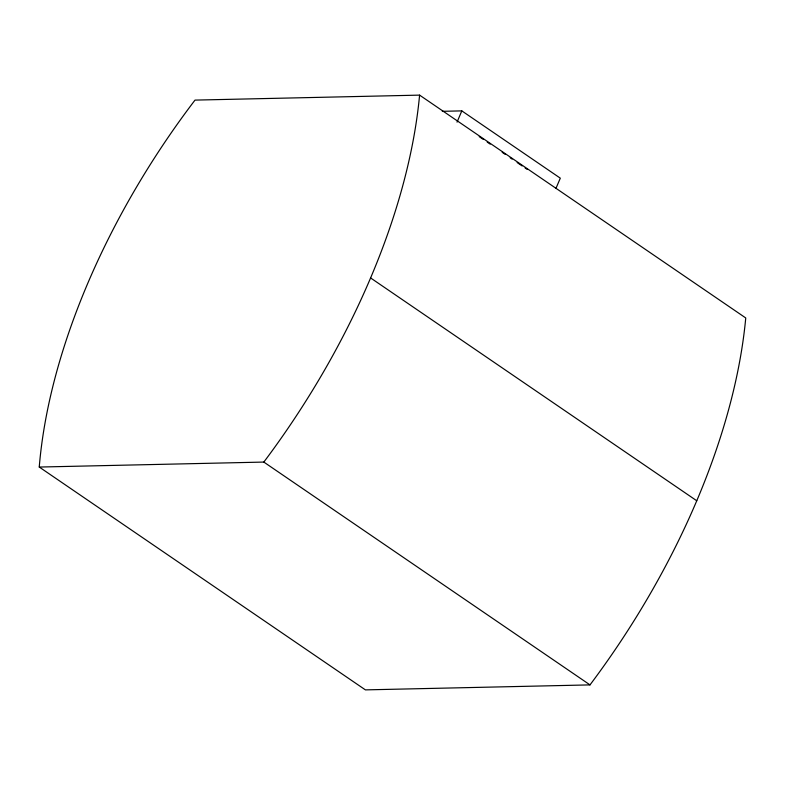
<?xml version="1.0" encoding="UTF-8"?>
<svg xmlns="http://www.w3.org/2000/svg" width="785" height="785" viewBox="0 0 785 785"><rect width="100%" height="100%" fill="white"/><g stroke="black" fill="none" stroke-linecap="round" stroke-linejoin="round"><path stroke-width="1.18" d="M457.037 122.146L461.815 110.881L560.304 178.166L555.996 188.302M419.592 95.122L195.004 100.107A470.647 249.051 -55.7 0 0 39.25 467.046L365.408 689.878L589.996 684.893A483.472 255.841 -55.7 0 0 745.75 317.954L419.592 95.122A483.472 255.841 -55.7 0 1 263.829 462.071L39.25 467.046M442.289 111.313L461.815 110.881M479.223 136.629L483.217 139.357M487.2 142.085L490.203 144.136M502.174 152.31L505.167 154.36M510.162 157.765L512.154 159.129M517.148 162.544L522.133 165.949M525.126 168L527.128 169.364M370.618 277.959L696.776 500.781M263.829 462.071L589.996 684.893"/></g></svg>
